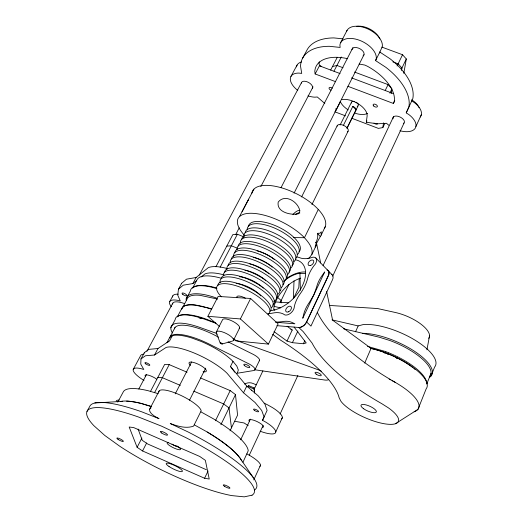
<?xml version="1.0" encoding="UTF-8"?>
<svg xmlns="http://www.w3.org/2000/svg" width="523" height="523" viewBox="0 0 523 523"><rect width="100%" height="100%" fill="white"/><g stroke="black" fill="none" stroke-linecap="round" stroke-linejoin="round"><path stroke-width="0.78" d="M281.152 302.889L281.178 300.47L277.484 297.358M316.088 245.705L316.147 242.495L317.651 237.86L317.794 233.291L319.873 233.245L321.292 231.82L321.2 235.075L316.52 243.313L315.121 247.033L316.088 245.705L311.943 254.322L309.361 257.839L307.452 258.656M294.004 280.844L293.41 298.718L298.849 287.389L299.228 278.589M237.435 372.853L238.318 370.003L236.821 366.1L232.996 361.393A38.277 11.277 26.5 0 0 201.362 341.519L192.248 338.133A38.277 11.277 26.5 0 0 172.263 335.779L169.629 340.767L157.985 348.514L148.865 349.357L144.387 352.613L140.981 358.941L140.772 364.152L143.792 369.454L140.798 368.604A21.168 5.485 26.8 0 0 143.982 380.463M144.368 353.012L144.387 352.613M336.067 108.307L335.871 110.66L339.911 102.652M311.943 254.322C313.166 247.771 308.426 242.312 304.458 237.704A41.075 16.566 26.6 0 0 252.387 213.306A41.075 16.566 26.6 0 0 244.45 235.285M172.662 304.105L172.767 303.183A17.082 5.459 27.1 0 1 182.749 302.987L184.586 303.654M227.407 268.606A37.061 13.153 26.7 0 0 208.252 267.691L196.099 277.497L186.489 279.184L181.651 283.27L178.467 289.199L177.755 295.181L180.304 301.006L177.356 300.28A20.502 6.551 27.1 0 0 171.361 306.759M181.605 283.636L181.651 283.27M388.733 125.239L386.523 123.291L377.469 123.794L366.303 122.258L367.12 116.047A16.651 8.669 26.6 0 0 358.575 103.999A16.651 8.669 26.6 0 0 341.48 99.612M351.633 118.198L378.351 128.383L382.823 127.605L383.568 122.833M391.178 93.624L391.825 89.616M401.533 70.422L401.945 68.036L398.14 63.826L392.845 61.864M403.802 73.364L406.312 58.955L402.54 54.732L381.908 47.109M426.925 349.789L429.56 335.674M254.368 490.064A92.761 20.253 26.1 0 0 188.058 431.946L170.256 423.538C177.545 426.18 185.966 428.88 193.549 426.14L201.172 410.817A23.457 5.943 26.4 0 0 179.18 394.63A23.457 5.943 26.4 0 0 158.855 392.021M399.938 130.717A18.482 9.793 25 0 0 415.34 128.043A18.482 9.793 25 0 0 408.953 114.642L406.221 112.87L408.881 106.999A58.779 31.661 26.9 0 0 385.843 67.317L375.566 60.59L376.259 58.733A19.704 11.101 27.4 0 0 359.353 40.232A19.704 11.101 27.4 0 0 339.904 45.22L340.153 47.423L329.405 46.305A58.779 31.661 26.9 0 0 300.535 66.192L301.719 73.416L298.921 73.083A18.292 9.525 28.2 0 0 297.777 90.433M406.221 112.87L412.817 98.579A58.524 31.949 26.9 0 0 390.027 58.766L379.809 52.052L379.482 52.934L382.32 46.534A19.573 11.238 27.5 0 0 366.786 28.464A19.573 11.238 27.5 0 0 346.468 31.694M431.063 375.972L434.606 367.081A44.867 16.252 23.5 0 0 413.883 339.473A44.867 16.252 23.5 0 0 362.942 324.646L358.157 325.927L331.994 319.841M431.07 373.206L426.742 384.045A44.187 15.245 23.6 0 0 385.288 351.476L367.479 346.37M396.578 358.693L397.205 357.189M387.687 354.587L388.321 353.084M347.821 86.275L393.407 103.462L394.244 101.488A43.082 23.195 26.9 0 0 367.558 66.329L364.819 65.068L359.144 64.022M384.882 353.626L385.516 352.129M364.688 363.099L371.062 348.357L332.602 320.154L326.633 291.559M242.934 462.299L248.216 450.78A69.402 16.677 26.2 0 0 213.619 418.936L200.924 411.876M260.114 431.207A21.43 5.668 25.4 0 0 275.529 432.776A21.43 5.668 25.4 0 0 265.821 422.159L262.546 420.322L264.056 416.883L261.716 410.496L255.087 402.514L243.515 392.793L227.106 373.311A38.486 10.944 26.5 0 0 195.314 353.496A38.486 10.944 26.5 0 0 166.092 347.455L154.527 355.012L145.433 355.764L140.981 358.941M355.562 331.785L358.157 325.927M253.76 479.872L260.5 465.182M275.765 431.906L282.361 417.537M415.903 126.527L421.355 114.655M280.138 413.935L297.849 375.481M249.255 455.213L263.049 425.617M332.693 276.144L404.063 122.977M274.039 331.647L287.009 341.074L292.39 342.683L303.392 343.742L304.759 340.793M276.922 325.652L298.79 327.49A6.949 4.406 -46.8 0 0 306.622 321.985L328.281 275.601A6.773 4.236 -44.9 0 0 327.117 270.005M262.546 420.322L267.109 410.359L264.815 403.9L258.244 395.859L246.738 386.098L230.48 366.486L232.996 361.393M292.39 342.683L297.888 330.994M272.705 334.38L280.465 340.074A123.631 37.466 26.2 0 1 339.179 397.872L340.937 401.291A32.295 10.035 23.9 0 0 385.817 423.99A32.295 10.035 23.9 0 0 388.478 407.914L381.829 403.704A148.525 52.418 22.5 0 1 312.094 343.101L303.157 331.595L298.757 327.463A6.949 4.413 -47.1 0 0 306.576 321.946L328.424 275.745A6.773 4.23 -44.7 0 0 327.274 270.162M287.009 341.074L292.233 330.033L287.088 326.254M240.652 439.817L250.432 419.139M323.096 265.527L393.669 116.354M393.407 103.462L394.734 100.671M382.823 127.605L384.83 123.389M262.886 370.905L254.191 389.105L254.557 392.551M230.028 430.828L237.566 415.125L235.5 394.597L230.192 390.603L200.453 377.926M243.515 392.793L246.738 386.098M255.113 369.513L259.611 360.17M233.493 338.727L235.932 340.865L268.417 344.108L278.138 323.907L250.628 298.476L218.143 296.436L207.873 316.317L219.464 326.457M321.2 235.075L325.365 226.42M204.578 478.251L209.233 479.035L205.362 460.351L199.766 456.474L133.685 427.579L129.181 427.023L137.111 447.309L142.557 450.957L204.578 478.251L208.056 471.014M389.87 93.14L391.949 88.812M401.252 69.467L406.312 58.955M385.274 90.394L388.073 84.615L354.489 72.037M397.094 65.976L402.54 54.732M366.303 122.258L366.963 120.911M220.902 424.683L235.5 394.597M280.132 302.621L288.944 284.453M318.291 209.409L304.458 237.704L293.292 237.586M215.463 420.74L230.192 390.603M346.932 128.298L356.085 109.784A3.779 1.974 26.6 0 0 352.822 106.398L343.258 125.638M347.141 127.985L358.196 105.639A3.772 1.981 26.6 0 0 356.019 102.175M311.917 204.578L348.057 131.286M375.566 60.59L379.809 52.052M340.094 125.062L351.587 102.024M233.539 340.172L239.658 327.895M207.873 316.317L240.384 318.938L250.628 298.476M301.581 196.942L337.342 125.455M189.509 400.193L205.702 368.114M294.063 193.164L364.015 54.66M216.221 332.21L222.438 319.991A9.512 3.105 26.4 0 1 232.755 321.299A9.512 3.105 26.4 0 1 239.201 328.568M175.238 393.865L191.627 361.923M281.021 187.685L352.914 47.567M142.557 450.957L146.662 442.968M242.044 211.808L248.667 199.198L248.379 200.342M137.111 447.309L141.89 438.084M334.001 71.135L341.303 57M330.673 70.056L337.243 57.393M86.995 411.418L89.753 406.397A92.761 20.253 26.1 0 1 141.818 411.849L159.025 418.655L154.514 416.197L151.343 413.641L149.722 411.176L149.643 409.182L159.123 390.995M340.774 42.428L347.069 30.354M235.847 234.297L239.253 227.793M260.82 186.593L313.048 86.851M154.533 392.714L169.223 364.623L187.064 372.226M220.144 267.227L237.39 234.245L244.143 236.971M239.436 216.666L253.923 189.156M335.661 81.693L315.147 73.959L319.429 65.82L319.095 63.407A42.893 23.404 26.9 0 1 319.265 61.832M150.376 391.635L164.673 364.4L169.223 364.623M215.927 266.776L232.794 234.657L237.39 234.245M177.323 316.905L182.089 307.929A40.624 13.003 26.6 0 1 211.704 309.328M192.562 288.193L197.197 279.465A40.075 13.84 26.6 0 1 221.7 278.373M181.762 309.152L186.835 299.601A40.336 13.252 26.6 0 1 200.034 295.325L217.679 299.091M170.256 336.518L175.035 327.496M154.527 355.012L157.985 348.514M178.467 289.199L183.272 285.185L192.869 283.564L196.099 277.497M170.858 327.771L175.159 319.677A41.755 12.97 26.5 0 1 205.389 319.488L215.992 323.253M186.201 298.914L190.385 291.036A41.186 13.853 26.6 0 1 216.94 288.65M138.817 389.014L146.473 374.586M199.328 275.046L301.588 82.444M146.943 351.306L172.767 303.183M133.332 369.192L140.733 355.444A21.031 5.714 26.9 0 1 143.897 354.208M169.727 301.601L172.825 295.848M290.932 76.476L297.071 65.068M117.78 402.122L123.31 391.832A69.402 16.677 26.2 0 1 148.159 390.72L158.266 393.708M302.66 58.092L307.06 49.914A58.524 31.949 26.9 0 1 333.824 37.918L343.01 38.833M149.643 409.182L151.095 407.737M192.869 283.564L196.687 280.524M201.139 276.968L204.951 273.928A37.172 12.99 26.6 0 1 224.119 274.948M168.864 341.271L166.948 342.663L169.57 337.708L172.263 335.779M246.954 386.909L248.758 385.667L254.073 387.922L254.518 393.061M395.401 423.741L418.001 409.306L426.153 388.87A45.331 15.585 23.6 0 0 413.275 367.571A45.331 15.585 23.6 0 0 371.062 348.357M303.392 343.742L306.21 342.918L294.083 327.071M222.118 343.997L232.081 341.166A9.571 3.02 26.4 0 0 230.878 336.374A9.571 3.02 26.4 0 0 219.712 331.242A9.571 3.02 26.4 0 0 217.143 334.295M332.51 66.519L336.936 65.46L343.042 67.748M236.435 373.383L253.917 370.506A9.133 2.759 25.9 0 0 249.066 363.923L212.423 345.736A38.264 11.303 26.5 0 0 169.615 337.858M305.393 273.444L298.711 273.352A29.295 18.142 -46.4 0 0 283.551 281.42M226.76 246.137L231.356 245.777L237.39 248.229M94.84 402.971L120.676 401.468A70.017 16.05 26.1 0 1 141.288 403.429L151.578 406.554M275.791 322.194L281.936 321.71A28.314 17.815 -48.3 0 1 292.762 322.802L294.887 323.796L275.922 322.26M157.841 377.41L162.378 377.704L180.317 385.386M275.673 301.954L288.716 302.797M329.47 305.432L377.567 308.537L395.558 312.538A28.137 10.708 23.4 0 1 421.427 324.502A28.137 10.708 23.4 0 1 428.716 338.368M254.727 369.761L324.587 380.012A12.075 3.87 24.8 0 0 328.235 379.822M234.768 421.276L244.143 422.983L246.902 424.826A21.43 5.668 25.4 0 0 248.183 425.585M274.104 306.38L280.446 307.851M343.657 328.804L379.312 337.211L389.936 340.532A43.965 15.566 23.6 0 1 429.318 376.893M211.795 308.773L194.916 305.079A40.526 12.97 26.6 0 0 182.285 307.897M370.604 348.41L375.357 349.56A41.062 14.167 23.6 0 1 412.549 367.394M347.684 58.792L346.298 58.393A43.082 23.195 26.9 0 0 314.794 71.566L315.147 73.959M151.546 406.613L141.413 403.54A69.794 15.997 26.1 0 0 126.592 401.161M216.424 333.354L201.061 327.862A41.912 12.715 26.5 0 0 172.427 332.968M233.317 339.394L317.023 369.323A12.075 3.87 24.8 0 1 321.37 371.238M319.429 65.82L340.068 73.573M351.534 77.875L393.571 93.663M334.838 111.798L345.526 115.871M290.84 329.47L292.233 330.033M256.237 384.823L253.014 383.457A8.924 8.518 -13.8 0 0 244.659 384.078M193.772 391.152L223.667 403.952L229.035 407.927L231.434 427.899M206.356 469.726L147.676 443.981L142.256 440.32L138.105 429.069M218.601 337.152L217.143 336.433A38.101 11.558 26.5 0 0 174.375 328.856M228.087 341.865L253.622 354.555A9.094 2.824 25.9 0 1 259.277 360.831M194.419 424.918L207.291 432.031A70.017 16.05 26.1 0 1 241.672 460.887M246.863 453.899L250.19 455.736A21.75 5.125 25.4 0 1 259.898 466.379M411.601 99.828L413.843 101.285A15.226 8.257 25 0 1 419.093 107.62M411.797 100.946L414.504 102.704A18.37 9.917 25 0 1 420.231 116.995M274.823 310.244L273.692 309.322L274.124 306.19A29.177 18.187 -46.4 0 1 300.633 278.144M324.809 103.476L317.298 96.984L314.905 97.173A18.292 9.525 28.2 0 1 308.008 95.872M240.384 318.938L268.417 344.108M306.576 321.946L310.95 326.104L332.465 279.851A6.747 4.249 -44.9 0 0 331.288 274.261M328.065 270.613L332.229 274.869M315.794 257.989L328.215 270.77M352.822 106.398L356.085 109.784M315.428 242.182L316.52 243.313M317.5 233.578L320.226 236.429M388.073 84.615L391.4 88.21M230.48 366.486L234.742 372.219M239.763 457.71L253.511 477.957M216.391 333.151L220.222 343.036M316.52 243.097L320.664 262.958M248.758 385.667L248.837 386.817L254.139 389.073L254.073 387.922M299.927 273.228L300.405 290.317M172.551 297.005A20.449 6.642 27.1 0 1 178.199 294.201M176.696 445.831A7.466 1.641 26.1 0 1 179.69 449.767A7.466 1.641 26.1 0 1 169.995 445.877A7.466 1.641 26.1 0 1 168.648 442.602M177.905 446.701A4.661 1.033 26.1 0 1 171.989 444.119M251.288 390.138A3.027 2.89 -14 0 1 251.818 390.681M193.118 287.735A40.258 13.565 26.6 0 1 216.685 288.016M199.119 317.977A37.937 11.813 26.5 0 1 201.447 318.638M177.833 316.546A40.814 12.709 26.5 0 1 215.411 322.953M413.785 368.369A41.062 14.167 23.6 0 1 415.007 369.395M362.576 333.314A45.056 15.984 23.6 0 1 414.615 351.351A45.056 15.984 23.6 0 1 429.337 377.462M186.188 300.209A41.343 13.611 26.6 0 1 216.489 298.038M251.844 193.183A40.513 17.331 26.7 0 1 295.456 193.242A40.513 17.331 26.7 0 1 324.338 228.44M292.919 214.685A7.649 4.459 -43.8 0 1 298.973 210.298M295.665 214.574A4.171 2.432 -43.8 0 1 299.829 212.979M392.06 380.613A45.763 14.945 23.8 0 1 414.151 411.764M389.151 379.11A45.763 14.945 23.8 0 1 390.616 379.855M395.551 382.548A170.537 64.754 22 0 1 317.324 312.401M286.356 278.602A30.419 18.802 -46.2 0 1 305.092 271.973M267.868 313.656A34.204 20.704 -46 0 0 272.731 313.074A28.556 17.717 -48.1 0 1 283.558 314.094A7.034 4.367 -46.7 0 0 290.088 313.591A7.034 4.367 -46.7 0 0 294.338 306.471A28.621 18.115 -45.7 0 1 300.405 293.468A34.204 20.704 -46 0 0 307.635 278.432A28.19 17.671 -44.4 0 1 313.905 265.795A6.858 4.191 -44.6 0 0 316.408 258.931A6.858 4.191 -44.6 0 0 310.793 257.859A26.974 16.206 -43.7 0 1 299.81 257.767A34.204 20.704 -46 0 0 297.025 256.976M295.358 259.722A30.785 18.638 -46 0 1 302.235 286.127A30.785 18.638 -46 0 1 270.319 310.662M248.451 226.348A28.523 11.486 26.6 0 1 279.622 227.61A28.523 11.486 26.6 0 1 299.051 251.772M247.216 229.852A28.556 11.441 26.6 0 1 277.968 229.643A28.556 11.441 26.6 0 1 297.371 254.551M245.163 232.67A28.615 11.356 26.6 0 1 276.36 234.095A28.615 11.356 26.6 0 1 295.933 258.166M243.711 237.416A28.654 11.303 26.6 0 1 273.732 236.389A28.654 11.303 26.6 0 1 293.965 261.52M241.567 239.599A28.713 11.218 26.6 0 1 273.607 241.619A28.713 11.218 26.6 0 1 291.932 265.684M240.332 243.11A28.745 11.173 26.6 0 1 271.104 243.26A28.745 11.173 26.6 0 1 290.821 267.959M238.233 246.013A28.804 11.094 26.5 0 1 270.299 248.196A28.804 11.094 26.5 0 1 288.774 272.15M237.004 249.523A28.837 11.042 26.5 0 1 267.789 249.85A28.837 11.042 26.5 0 1 287.657 274.444M257.172 250.883A17.298 6.622 26.5 0 1 274.32 259.5M234.886 252.459A28.896 10.957 26.5 0 1 265.292 253.969A28.896 10.957 26.5 0 1 286.65 277.602M233.735 256.636A28.928 10.911 26.5 0 1 263.762 256.146A28.928 10.911 26.5 0 1 284.466 280.969M253.197 257.303A17.357 6.544 26.5 0 1 272.163 267.109M231.512 258.95A28.987 10.826 26.5 0 1 262.788 261.042A28.987 10.826 26.5 0 1 282.969 284.728M230.277 262.474A29.02 10.78 26.5 0 1 261.082 263.147A29.02 10.78 26.5 0 1 281.263 287.539M249.844 263.906A17.409 6.466 26.5 0 1 268.868 273.732M228.12 265.488A29.079 10.695 26.5 0 1 258.558 267.325A29.079 10.695 26.5 0 1 280.217 290.781M226.923 269.332A29.111 10.643 26.5 0 1 257.355 269.698A29.111 10.643 26.5 0 1 278.033 294.148M244.986 270.28A17.468 6.387 26.5 0 1 265.553 280.393M224.707 272.058A29.177 10.558 26.5 0 1 256.015 274.49A29.177 10.558 26.5 0 1 276.504 297.973M223.511 275.902A29.21 10.506 26.5 0 1 255.309 277.138A29.21 10.506 26.5 0 1 273.666 301.425M239.541 276.752A17.521 6.302 26.5 0 1 263.219 288.114M221.268 278.674A29.268 10.414 26.5 0 1 253.439 281.714A29.268 10.414 26.5 0 1 272.679 305.125M220.078 282.525A29.301 10.368 26.5 0 1 250.517 283.263A29.301 10.368 26.5 0 1 271.522 307.491M236.108 283.466A17.579 6.217 26.5 0 1 260.735 295.848M217.81 285.336A29.36 10.277 26.5 0 1 249.151 288.121A29.36 10.277 26.5 0 1 269.96 311.394M221.406 296.829A29.399 10.225 26.5 0 1 239.92 287.055A29.399 10.225 26.5 0 1 268.234 314.231M236.88 297.685A7.054 2.452 26.5 0 1 238.998 296.025A7.054 2.452 26.5 0 1 245.32 298.215M264.154 403.207A21.293 5.897 25.4 0 1 267.796 404.965L272.568 407.665A21.293 5.897 25.4 0 1 281.675 418.916M190.49 365.446A9.617 2.733 26.5 0 1 192.601 362.243A9.617 2.733 26.5 0 1 204.611 368.251A9.617 2.733 26.5 0 1 203.101 371.768M249.196 421.107A8.035 2.125 25.4 0 1 257.048 421.545A8.035 2.125 25.4 0 1 262.592 427.415M145.544 376.612A7.937 2.059 26.8 0 1 147.97 375.056A7.937 2.059 26.8 0 1 156.691 379.168M296.489 66.898A18.181 9.649 28.3 0 1 301.536 61.969M301.431 83.15A6.099 3.171 28.2 0 1 304.327 81.235L305.694 81.398A6.099 3.171 28.2 0 1 311.054 84.334A6.099 3.171 28.2 0 1 312.349 88.184M403.357 123.526A6.158 3.262 25 0 0 402.089 118.237L400.762 117.381A6.158 3.262 25 0 0 395.074 116.139A6.158 3.262 25 0 0 393.041 118.773M363.067 55.83A6.57 3.7 27.4 0 0 363.779 55.131L364.1 54.215A6.57 3.7 27.4 0 0 358.458 48.09A6.57 3.7 27.4 0 0 351.979 49.711M331.052 90.218A2.308 1.216 27.5 0 1 329.13 87.825A2.308 1.216 27.5 0 1 332.301 88.217M356.797 26.313A16.226 9.349 27.5 0 1 379.796 38.839M319.651 65.303A15.069 8.028 28.3 0 1 321.593 66.643M120.865 401.586A69.794 15.997 26.1 0 1 122.748 401.272M207.2 432.044A69.794 15.997 26.1 0 1 239.567 457.638M116.204 401.01A21.482 4.962 26.7 0 1 119.251 400.075M337.08 126.213A6.113 3.086 26.5 0 1 344.474 125.801A6.113 3.086 26.5 0 1 347.416 131.848M367.591 113.354A16.599 8.734 26.6 0 1 354.548 113.033M348.181 109.922A16.599 8.734 26.6 0 1 340.153 101.266M357.791 106.006A3.772 1.981 26.6 0 1 357.189 106.221M351.476 103.096A3.772 1.981 26.6 0 1 354.215 101.495M377.514 123.827A2.229 1.157 25.7 0 1 373.991 123.049M303.471 315.264L302.745 318.265L324.711 271.94L322.691 274.752A27.948 17.769 -44.5 0 0 316.533 287.336L313.852 294.848L309.426 302.314A28.373 18.22 -45.8 0 0 303.471 315.264M299.81 210.632L299.555 212.619L298.208 213.861C290.553 215.43 276.307 212.057 278.216 202.061C285.015 193.445 298.032 201.76 299.81 210.632M252.021 495.203L244.228 496.85L231.859 495.614A92.97 19.881 26.1 0 1 119.63 446.145L104.809 435.476L93.892 425.702A92.97 19.881 26.1 0 1 139.007 417.204L161.797 426.258L185.345 437.385A92.97 19.881 26.1 0 1 252.021 495.203M182.873 294.456A2.648 0.876 27.3 0 0 186.776 295.639A2.648 0.876 27.3 0 0 183.632 293.142A2.648 0.876 27.3 0 0 182.873 294.456M244.457 365.577A3.321 1.007 25.9 0 0 249.621 367.499A3.321 1.007 25.9 0 0 246.32 364.59A3.321 1.007 25.9 0 0 244.457 365.577M316.16 374.122A3.419 1.098 24.8 0 0 321.253 375.455A3.419 1.098 24.8 0 0 317.049 372.441A3.419 1.098 24.8 0 0 316.16 374.122M363.596 408.725A8.388 2.608 23.9 0 0 376.266 412.091A8.388 2.608 23.9 0 0 366.133 404.92A8.388 2.608 23.9 0 0 363.596 408.725M288.572 311.793A3.517 2.184 -46.7 0 0 291.043 306.661A3.517 2.184 -46.7 0 0 286.035 308.975A3.517 2.184 -46.7 0 0 288.572 311.793M310.263 265.573A3.426 2.099 -44.6 0 0 313.663 260.866A3.426 2.099 -44.6 0 0 308.864 262.016A3.426 2.099 -44.6 0 0 310.263 265.573M220.464 343.317A1.151 0.353 26.4 0 0 222.236 343.957A1.151 0.353 26.4 0 0 221.033 342.925A1.151 0.353 26.4 0 0 220.464 343.317M145.832 363.903A2.739 0.732 27 0 0 149.807 365.237A2.739 0.732 27 0 0 146.479 362.812A2.739 0.732 27 0 0 145.832 363.903M254.322 410.274A2.772 0.758 25.5 0 0 258.525 411.699A2.772 0.758 25.5 0 0 255.387 409.339A2.772 0.758 25.5 0 0 254.322 410.274M373.605 105.927A2.321 1.236 25.9 0 0 377.279 106.725A2.321 1.236 25.9 0 0 374.873 104.175A2.321 1.236 25.9 0 0 373.605 105.927M224.347 486.174A3.674 0.771 25.5 0 0 229.859 488.221A3.674 0.771 25.5 0 0 225.616 485.311A3.674 0.771 25.5 0 0 224.347 486.174M118.126 439.444A3.628 0.745 26.6 0 0 123.336 441.366A3.628 0.745 26.6 0 0 118.852 438.366A3.628 0.745 26.6 0 0 118.126 439.444M161.653 432.979A3.968 0.896 26.3 0 0 167.458 435.071A3.968 0.896 26.3 0 0 162.686 431.763A3.968 0.896 26.3 0 0 161.653 432.979M169.047 466.516A8.996 1.844 26 0 0 182.298 471.458A8.996 1.844 26 0 0 171.57 464.202A8.996 1.844 26 0 0 169.047 466.516"/></g></svg>
